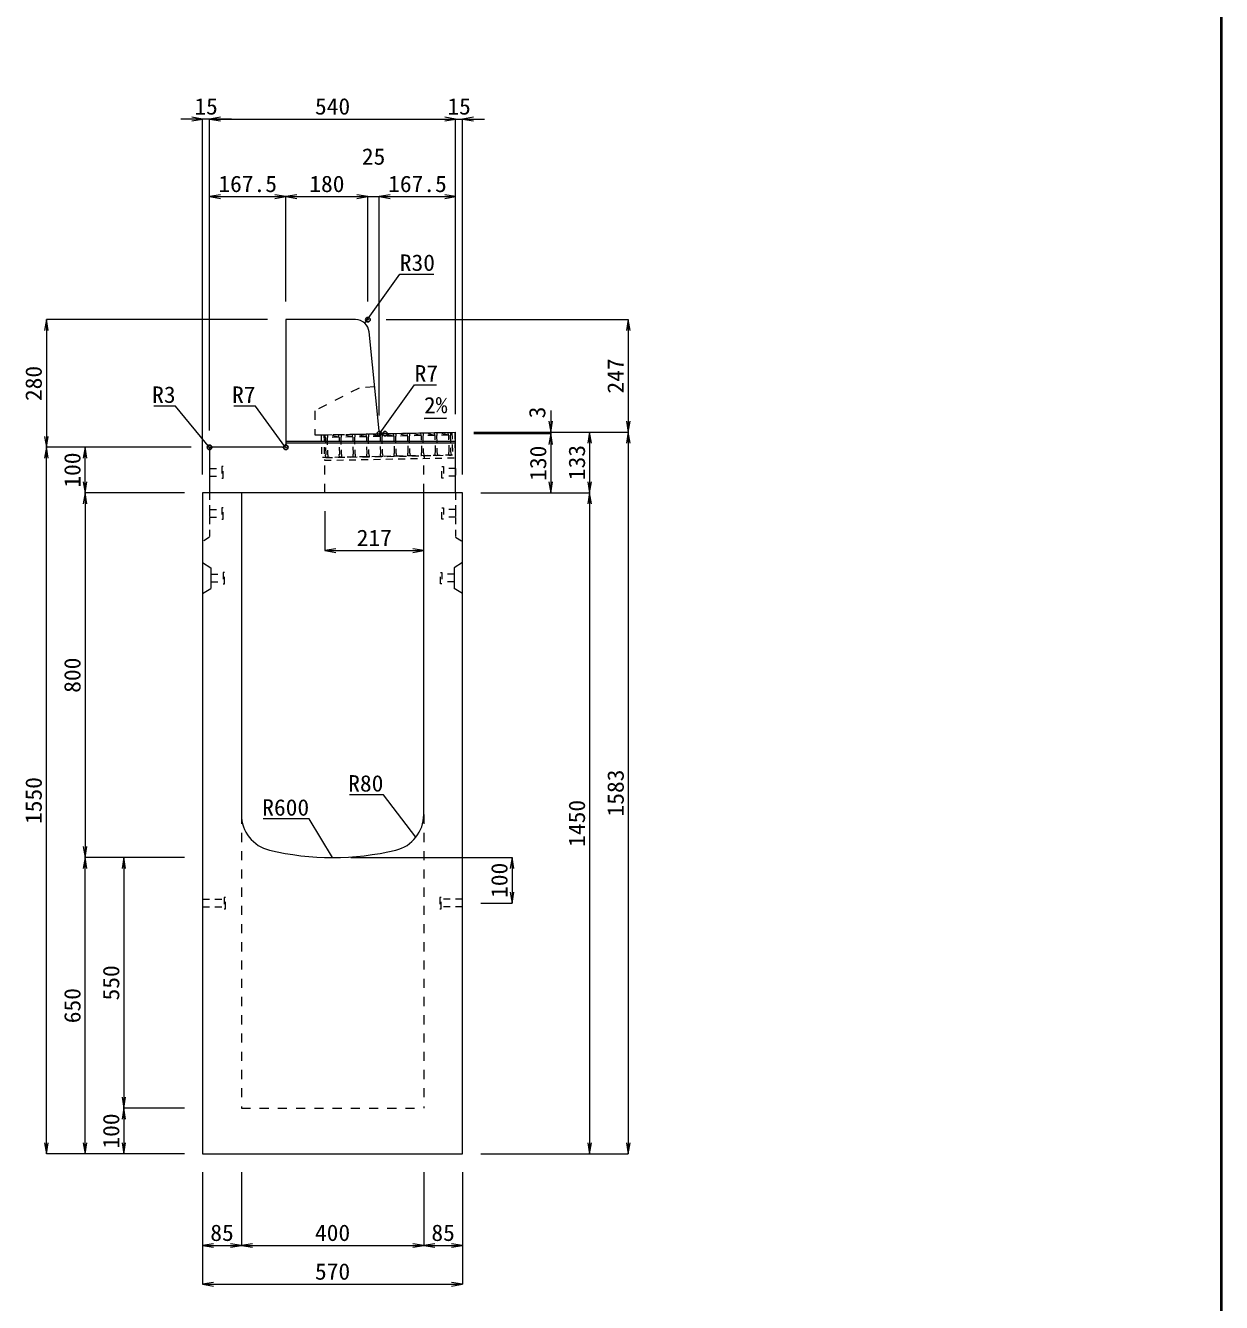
# Model space of a CAD drawing. Units: millimetres at full size; some dimension numbers follow another scale. Extents: x -18734 to 51600, y -18820 to 17820.
# Drawn here: x 48376 to 51000, y 7824 to 10625 of the extents above; entities that cross this region are included whole.
import ezdxf
from ezdxf.enums import TextEntityAlignment as Align

# ---------------------------------------------------------------- set-up
doc = ezdxf.new("R2010")
doc.units = ezdxf.units.MM
doc.header["$LTSCALE"] = 20
doc.header["$PDMODE"] = 32
doc.header["$PDSIZE"] = 10
doc.linetypes.add('USER1', pattern=[2, 1, -1])
doc.linetypes.add('USER2', pattern=[1.35, 0.75, -0.6])
for name, color, linetype, lineweight in [('インサート', 3, 'USER2', 9), ('グレーチング', 7, 'USER2', 5), ('受枠', 3, 'USER2', 9), ('図枠', 7, 'Continuous', 5), ('寸法線', 7, 'Continuous', 13), ('引出線', 4, 'Continuous', 13), ('本体', 2, 'Continuous', 13), ('目地', 132, 'Continuous', 5)]:
    doc.layers.add(name, color=color, linetype=linetype, lineweight=lineweight)
doc.layers.add('作業エリア', color=11, linetype='Continuous')
doc.styles.add('ＭＳ 明朝', font='')
doc.styles.get('ＭＳ 明朝').set_extended_font_data('MS Mincho')

# ---------------------------------------------------------------- blocks, each defined once
blk = doc.blocks.new('open_arrow')
at = {"color": 0, "linetype": 'Continuous', "lineweight": -2}
blk.add_lwpolyline([(7.5, 1.25), (0, 0), (7.5, -1.25)], dxfattribs=at)

msp = doc.modelspace()

# ---------------------------------------------------------------- linework, layer by layer
at = {"layer": 'インサート'}
for p, q in [((48780, 9653.5), (48807, 9653.5)), ((48780, 9653.5), (48780, 9636.5)), ((48810, 9657.5), (48807, 9657.5)), ((48807, 9657.5), (48807, 9632.5)), ((48810, 9632.5), (48810, 9657.5)), ((49290, 9657.5), (49293, 9657.5)), ((49290, 9632.5), (49290, 9657.5)), ((49293, 9657.5), (49293, 9632.5)), ((49320, 9653.5), (49293, 9653.5)), ((49320, 9653.5), (49320, 9636.5)), ((48780, 9636.5), (48807, 9636.5)), ((48807, 9632.5), (48810, 9632.5)), ((49293, 9632.5), (49290, 9632.5)), ((49320, 9636.5), (49293, 9636.5)), ((48780, 9563.5), (48807, 9563.5)), ((48780, 9563.5), (48780, 9546.5)), ((48810, 9567.5), (48807, 9567.5)), ((48807, 9567.5), (48807, 9542.5)), ((48810, 9542.5), (48810, 9567.5)), ((49290, 9567.5), (49293, 9567.5)), ((49290, 9542.5), (49290, 9567.5)), ((49293, 9567.5), (49293, 9542.5)), ((49320, 9563.5), (49293, 9563.5)), ((49320, 9563.5), (49320, 9546.5)), ((48780, 9546.5), (48807, 9546.5)), ((48807, 9542.5), (48810, 9542.5)), ((49293, 9542.5), (49290, 9542.5)), ((49320, 9546.5), (49293, 9546.5)), ((48783.2, 9421.5), (48810.2, 9421.5)), ((48783.2, 9421.5), (48783.2, 9404.5)), ((48813.2, 9425.5), (48810.2, 9425.5)), ((48810.2, 9425.5), (48810.2, 9400.5)), ((48813.2, 9400.5), (48813.2, 9425.5)), ((49286.8, 9425.5), (49289.8, 9425.5)), ((49286.8, 9400.5), (49286.8, 9425.5)), ((49289.8, 9425.5), (49289.8, 9400.5)), ((49316.8, 9421.5), (49289.8, 9421.5)), ((49316.8, 9421.5), (49316.8, 9404.5)), ((48783.2, 9404.5), (48810.2, 9404.5)), ((48810.2, 9400.5), (48813.2, 9400.5)), ((49289.8, 9400.5), (49286.8, 9400.5)), ((49316.8, 9404.5), (49289.8, 9404.5)), ((48815, 8712.5), (48812, 8712.5)), ((48812, 8712.5), (48812, 8687.5)), ((48815, 8687.5), (48815, 8712.5)), ((49288, 8712.5), (49285, 8712.5)), ((49285, 8712.5), (49285, 8687.5)), ((49288, 8687.5), (49288, 8712.5)), ((48765, 8708.5), (48812, 8708.5)), ((48765, 8708.5), (48765, 8691.5)), ((48765, 8691.5), (48812, 8691.5)), ((48812, 8687.5), (48815, 8687.5)), ((49285, 8687.5), (49288, 8687.5)), ((49335, 8708.5), (49288, 8708.5)), ((49335, 8691.5), (49288, 8691.5)), ((49335, 8691.5), (49335, 8708.5))]:
    msp.add_line(p, q, dxfattribs=at)
at = {"layer": 'グレーチング'}
for p, q in [((49033.97, 9727.46), (49308.92, 9732.79)), ((49064.08, 9722.05), (49038.97, 9727.56)), ((49064.08, 9722.05), (49039.08, 9721.56)), ((49094.07, 9722.63), (49068.96, 9728.14)), ((49094.07, 9722.63), (49069.08, 9722.14)), ((49124.07, 9723.21), (49098.96, 9728.72)), ((49124.07, 9723.21), (49099.07, 9722.72)), ((49154.06, 9723.79), (49128.95, 9729.3)), ((49154.06, 9723.79), (49129.07, 9723.3)), ((49184.06, 9724.37), (49158.95, 9729.88)), ((49184.06, 9724.37), (49159.06, 9723.88)), ((49214.05, 9724.95), (49188.94, 9730.46)), ((49214.05, 9724.95), (49189.06, 9724.46)), ((49244.05, 9725.53), (49218.93, 9731.04)), ((49244.05, 9725.53), (49219.05, 9725.05)), ((49274.04, 9726.11), (49248.93, 9731.62)), ((49274.04, 9726.11), (49249.05, 9725.63)), ((49304.04, 9726.69), (49278.92, 9732.2)), ((49304.04, 9726.69), (49279.04, 9726.21)), ((49034.94, 9677.47), (49309.89, 9682.79))]:
    msp.add_line(p, q, dxfattribs=at)
for points in [[(49033.97, 9727.46), (49038.97, 9727.56), (49039.08, 9721.56), (49038.1, 9720.54), (49038.8, 9684.55), (49039.82, 9683.57), (49039.94, 9677.57), (49034.94, 9677.47), (49034.82, 9683.47), (49035.8, 9684.49), (49035.1, 9720.48), (49034.09, 9721.47)], [(49068.8, 9685.13), (49069.81, 9684.15), (49069.93, 9678.15), (49064.93, 9678.05), (49064.82, 9684.05), (49065.8, 9685.07), (49065.1, 9721.07), (49064.08, 9722.05), (49063.96, 9728.04), (49068.96, 9728.14), (49069.08, 9722.14), (49068.1, 9721.12)], [(49098.79, 9685.71), (49099.81, 9684.73), (49099.92, 9678.73), (49094.93, 9678.63), (49094.81, 9684.63), (49095.79, 9685.65), (49095.09, 9721.65), (49094.07, 9722.63), (49093.96, 9728.62), (49098.96, 9728.72), (49099.07, 9722.72), (49098.09, 9721.7)], [(49128.78, 9686.29), (49129.8, 9685.31), (49129.92, 9679.31), (49124.92, 9679.21), (49124.8, 9685.21), (49125.78, 9686.23), (49125.09, 9722.23), (49124.07, 9723.21), (49123.95, 9729.21), (49128.95, 9729.3), (49129.07, 9723.3), (49128.09, 9722.28)], [(49158.78, 9686.87), (49159.8, 9685.89), (49159.91, 9679.89), (49154.91, 9679.8), (49154.8, 9685.79), (49155.78, 9686.81), (49155.08, 9722.81), (49154.06, 9723.79), (49153.95, 9729.79), (49158.95, 9729.88), (49159.06, 9723.88), (49158.08, 9722.86)], [(49185.77, 9687.39), (49185.08, 9723.39), (49184.06, 9724.37), (49183.94, 9730.37), (49188.94, 9730.46), (49189.06, 9724.46), (49188.08, 9723.45), (49188.77, 9687.45), (49189.79, 9686.47), (49189.91, 9680.47), (49184.91, 9680.38), (49184.79, 9686.37)], [(49215.77, 9687.97), (49215.07, 9723.97), (49214.05, 9724.95), (49213.94, 9730.95), (49218.93, 9731.04), (49219.05, 9725.05), (49218.07, 9724.03), (49218.77, 9688.03), (49219.79, 9687.05), (49219.9, 9681.05), (49214.9, 9680.96), (49214.79, 9686.96)], [(49249.05, 9725.63), (49248.06, 9724.61), (49248.76, 9688.61), (49249.78, 9687.63), (49249.9, 9681.63), (49244.9, 9681.54), (49244.78, 9687.54), (49245.76, 9688.56), (49245.07, 9724.55), (49244.05, 9725.53), (49243.93, 9731.53), (49248.93, 9731.62)], [(49279.04, 9726.21), (49278.06, 9725.19), (49278.76, 9689.19), (49279.78, 9688.21), (49279.89, 9682.21), (49274.89, 9682.12), (49274.78, 9688.12), (49275.76, 9689.14), (49275.06, 9725.13), (49274.04, 9726.11), (49273.92, 9732.11), (49278.92, 9732.2)], [(49304.89, 9682.7), (49304.77, 9688.7), (49305.75, 9689.72), (49305.05, 9725.71), (49304.04, 9726.69), (49303.92, 9732.69), (49308.92, 9732.79), (49309.03, 9726.79), (49308.05, 9725.77), (49308.75, 9689.77), (49309.77, 9688.79), (49309.89, 9682.79)]]:
    msp.add_lwpolyline(points, close=True, dxfattribs=at)
at = {"layer": '作業エリア'}
for p in [(49127.5, 9980), (49152.5, 9730), (49165, 9730), (48780, 9700), (48947.5, 9700)]:
    msp.add_point(p, dxfattribs=at)
at = {"layer": '受枠'}
for p, q in [((49024.97, 9727.29), (49317.92, 9732.96)), ((49024.97, 9727.29), (49025.94, 9677.3)), ((49030.97, 9727.41), (49032.05, 9671.42)), ((49311.92, 9732.84), (49312.89, 9682.85)), ((49317.92, 9732.96), (49319, 9676.97)), ((49312.89, 9682.85), (49025.94, 9677.3)), ((49032.05, 9671.42), (49319, 9676.97))]:
    msp.add_line(p, q, dxfattribs=at)
at = {"layer": '受枠', "linetype": 'Continuous'}
msp.add_line((49250.9, 9681.65), (49251.01, 9675.65), dxfattribs=at)
at = {"layer": '図枠', "lineweight": 40}
msp.add_line((51000, 600), (51000, 17220), dxfattribs=at)
at = {"layer": '寸法線'}
for p, q in [((48828, 10419.95), (48717, 10419.95)), ((48765, 9640), (48765, 10419.95)), ((48780, 10419.95), (49320, 10419.95)), ((48780, 9737), (48780, 10419.95)), ((48780, 9737), (48780, 10419.95)), ((49272, 10419.95), (49383, 10419.95)), ((49320, 9773), (49320, 10419.95)), ((49320, 9773), (49320, 10419.95)), ((49335, 9640), (49335, 10419.95)), ((48780, 10249.95), (48947.5, 10249.95)), ((48780, 9737), (48780, 10249.95)), ((48947.5, 10020), (48947.5, 10249.95)), ((48947.5, 10249.95), (49127.5, 10249.95)), ((48947.5, 10020), (48947.5, 10249.95)), ((49079.5, 10249.95), (49200.5, 10249.95)), ((49127.5, 10020), (49127.5, 10249.95)), ((49127.5, 10020), (49127.5, 10249.95)), ((49152.5, 9770), (49152.5, 10249.95)), ((49152.5, 10249.95), (49320, 10249.95)), ((49152.5, 9770), (49152.5, 10249.95)), ((49320, 9773), (49320, 10249.95)), ((48422.06, 9980), (48422.06, 9700)), ((48907.5, 9980), (48422.06, 9980)), ((49167.5, 9980), (49698.78, 9980)), ((49698.78, 9980), (49698.78, 9733)), ((49528.78, 9781), (49528.78, 9682)), ((49360, 9733), (49528.78, 9733)), ((49360, 9733), (49613.78, 9733)), ((49360, 9733), (49698.78, 9733)), ((49360, 9733), (49698.78, 9733)), ((49360, 9730), (49528.78, 9730)), ((49360, 9730), (49528.78, 9730)), ((49528.78, 9730), (49528.78, 9600)), ((49613.78, 9733), (49613.78, 9600)), ((49698.78, 9733), (49698.78, 8150)), ((48740, 9700), (48422.06, 9700)), ((48422.06, 8150), (48422.06, 9700)), ((48740, 9700), (48422.06, 9700)), ((48507.06, 9600), (48507.06, 9700)), ((48740, 9700), (48507.06, 9700)), ((48507.06, 9600), (48507.06, 8800)), ((48725, 9600), (48507.06, 9600)), ((48725, 9600), (48507.06, 9600)), ((49375, 9600), (49528.78, 9600)), ((49375, 9600), (49613.78, 9600)), ((49375, 9600), (49613.78, 9600)), ((49613.78, 9600), (49613.78, 8150)), ((49033, 9560), (49033, 9473.33)), ((49033, 9473.33), (49250, 9473.33)), ((48725, 8800), (48507.06, 8800)), ((48507.06, 8150), (48507.06, 8800)), ((48725, 8800), (48507.06, 8800)), ((48592.06, 8800), (48592.06, 8250)), ((48725, 8800), (48592.06, 8800)), ((49090, 8800), (49443.78, 8800)), ((49443.78, 8800), (49443.78, 8700)), ((49375, 8700), (49443.78, 8700)), ((48725, 8250), (48592.06, 8250)), ((48592.06, 8250), (48592.06, 8150)), ((48725, 8250), (48592.06, 8250)), ((48725, 8150), (48422.06, 8150)), ((48725, 8150), (48507.06, 8150)), ((48725, 8150), (48592.06, 8150)), ((49375, 8150), (49613.78, 8150)), ((49375, 8150), (49698.78, 8150)), ((48765, 8110), (48765, 7948.84)), ((48765, 8110), (48765, 7863.84)), ((48850, 8110), (48850, 7948.84)), ((48850, 8110), (48850, 7948.84)), ((49250, 8110), (49250, 7948.84)), ((49250, 8110), (49250, 7948.84)), ((49335, 8110), (49335, 7948.84)), ((49335, 8110), (49335, 7863.84)), ((48765, 7948.84), (48850, 7948.84)), ((48850, 7948.84), (49250, 7948.84)), ((49250, 7948.84), (49335, 7948.84)), ((48765, 7863.84), (49335, 7863.84))]:
    msp.add_line(p, q, dxfattribs=at)
at = {"layer": '引出線'}
for points in [[(49120.48, 9972.24), (49197.4, 10079.93), (49272.08, 10079.93)], [(49154.14, 9731.81), (49230, 9837.02), (49277.93, 9837.02)], [(48780.88, 9699.12), (48705.62, 9790.3), (48657.89, 9790.3)], [(48945.45, 9702.05), (48880.97, 9790.3), (48833.04, 9790.3)], [(49251.14, 9763.26), (49299.85, 9764.23), (49251.11, 9763.26)], [(49232.76, 8844.42), (49161.5, 8937.53), (49086.83, 8937.53)], [(49050, 8800), (48998.63, 8884.75), (48897.63, 8884.75)]]:
    msp.add_lwpolyline(points, dxfattribs=at)
at = {"layer": '本体'}
for p, q in [((48947.5, 9980), (48947.5, 9707)), ((49100.35, 9980), (48947.5, 9980)), ((49151.87, 9736.3), (49130.2, 9952.99)), ((49165, 9730), (49158.83, 9730)), ((49165, 9730), (49320, 9733)), ((49320, 9600), (49320, 9733)), ((48780, 9697), (48780, 9600)), ((48940.5, 9700), (48783, 9700)), ((48765, 9600), (48765, 8150)), ((48850, 9600), (48765, 9600)), ((49320, 9600), (48780, 9600)), ((48850, 9600), (48850, 8894.04)), ((49250, 8894.04), (49250, 9600)), ((49335, 9600), (49250, 9600)), ((49335, 8150), (49335, 9600)), ((48765, 8150), (49335, 8150))]:
    msp.add_line(p, q, dxfattribs=at)
at = {"layer": '本体', "linetype": 'USER1'}
for p, q in [((49142.2, 9833), (49108, 9830)), ((49108, 9830), (49011, 9780)), ((49011, 9780), (49011, 9727.02)), ((49011, 9727.02), (49165, 9730)), ((49033, 9600), (49033, 9677.44)), ((49250, 9600), (49250, 9681.64))]:
    msp.add_line(p, q, dxfattribs=at)
at = {"layer": '本体', "linetype": 'USER2', "lineweight": 9}
for p, q in [((48780, 9600), (48780, 9503)), ((49320, 9600), (49320, 9503)), ((48780, 9503), (48765, 9493.5)), ((49320, 9503), (49335, 9493.5))]:
    msp.add_line(p, q, dxfattribs=at)
at = {"layer": '本体', "lineweight": 9}
for p, q in [((48765, 9447), (48783.2, 9435.5)), ((49335, 9447), (49316.8, 9435.5)), ((48783.2, 9435.5), (48783.2, 9390.5)), ((49316.8, 9435.5), (49316.8, 9390.5)), ((48765, 9379), (48783.2, 9390.5)), ((49335, 9379), (49316.8, 9390.5))]:
    msp.add_line(p, q, dxfattribs=at)
at = {"layer": '本体', "linetype": 'USER1', "lineweight": 15}
for p, q in [((48850, 8894.04), (48850, 8250)), ((49250, 8894.04), (49250, 8250)), ((48850, 8250), (49250, 8250))]:
    msp.add_line(p, q, dxfattribs=at)
at = {"layer": '本体'}
for centre, radius, start, end in [((49100.35, 9950), 30, 5.71059, 90), ((49158.83, 9737), 7, 185.71059, 270), ((48783, 9697), 3, 90, 180), ((48940.5, 9707), 7, 270, 0), ((48930, 8894.04), 80, 180, 256.65764), ((49170, 8894.04), 80, 283.34236, 0), ((49050, 9400), 600, 256.65764, 283.34236)]:
    msp.add_arc(centre, radius, start, end, dxfattribs=at)
at = {"layer": '目地'}
for p, q in [((49320, 9713), (48947.5, 9713)), ((49320, 9709), (48947.5, 9709))]:
    msp.add_line(p, q, dxfattribs=at)

# ---------------------------------------------------------------- block references
at = {"layer": '寸法線', "xscale": 3.2, "yscale": 3.2}
for p, rotation in [((48765, 10419.95), 180), ((49320, 10419.95), 180), ((49320, 10419.95), 180), ((48947.5, 10249.95), 180), ((49127.5, 10249.95), 180), ((49127.5, 10249.95), 180), ((49320, 10249.95), 180), ((48422.06, 9980), 270), ((49698.78, 9980), 270), ((49528.78, 9733), 90), ((49698.78, 9733), 90), ((48422.06, 9700), 90), ((49528.78, 9730), 270), ((49528.78, 9730), 270), ((49613.78, 9733), 270), ((49698.78, 9733), 270), ((48422.06, 9700), 270), ((48507.06, 9700), 270), ((48507.06, 9600), 90), ((49528.78, 9600), 90), ((49613.78, 9600), 90), ((48507.06, 9600), 270), ((49613.78, 9600), 270), ((49250, 9473.33), 180), ((48507.06, 8800), 90), ((48507.06, 8800), 270), ((48592.06, 8800), 270), ((49443.78, 8800), 270), ((49443.78, 8700), 90), ((48592.06, 8250), 90), ((48592.06, 8250), 270), ((48422.06, 8150), 90), ((48507.06, 8150), 90), ((48592.06, 8150), 90), ((49613.78, 8150), 90), ((49698.78, 8150), 90), ((48850, 7948.84), 180), ((49250, 7948.84), 180), ((49335, 7948.84), 180), ((49335, 7863.84), 180)]:
    msp.add_blockref('open_arrow', p, dxfattribs=dict(at, rotation=rotation))
for p in [(48780, 10419.95), (48780, 10419.95), (49335, 10419.95), (48780, 10249.95), (48947.5, 10249.95), (49152.5, 10249.95), (49152.5, 10249.95), (49033, 9473.33), (48765, 7948.84), (48850, 7948.84), (49250, 7948.84), (48765, 7863.84)]:
    msp.add_blockref('open_arrow', p, dxfattribs=at)
at = {"layer": '引出線', "xscale": 0.0533, "yscale": 0.0533}
for p, rotation in [((49120.48, 9972.24), 54.5), ((49251.14, 9763.26), 1.1), ((49154.14, 9731.81), 54.2), ((48780.88, 9699.12), 129.5), ((48945.45, 9702.05), 126.2), ((49232.76, 8844.42), 127.4), ((49050, 8800), 121.2)]:
    msp.add_blockref('open_arrow', p, dxfattribs=dict(at, rotation=rotation))

# ---------------------------------------------------------------- texts
at = {"layer": '寸法線', "style": 'ＭＳ 明朝', "width": 1.05}
for s, p in [('15', (48772.5, 10447.95)), ('540', (49050, 10447.95)), ('15', (49327.5, 10447.95)), ('25', (49140, 10337.95)), ('167.5', (48863.75, 10277.95)), ('180', (49037.5, 10277.95)), ('167.5', (49236.25, 10277.95)), ('217', (49141.5, 9501.33)), ('85', (48807.5, 7976.84)), ('400', (49050, 7976.84)), ('85', (49292.5, 7976.84)), ('570', (49050, 7891.84))]:
    msp.add_text(s, height=36.03, dxfattribs=at).set_placement(p, align=Align.MIDDLE_CENTER)
for s, p in [('247', (49670.78, 9856.5)), ('280', (48394.06, 9840)), ('3', (49498.78, 9776.34)), ('130', (49500.78, 9665)), ('133', (49585.78, 9666.5)), ('100', (48479.06, 9650)), ('800', (48479.06, 9200)), ('1550', (48394.06, 8925)), ('1583', (49670.78, 8941.5)), ('1450', (49585.78, 8875)), ('100', (49415.78, 8750)), ('550', (48564.06, 8525)), ('650', (48479.06, 8475)), ('100', (48564.06, 8200))]:
    msp.add_text(s, height=36.03, rotation=90, dxfattribs=at).set_placement(p, align=Align.MIDDLE_CENTER)
at = {"layer": '引出線', "style": 'ＭＳ 明朝', "width": 1.05}
for s, p in [('R30', (49197.4, 10123.13)), ('R7', (49230, 9880.22))]:
    msp.add_text(s, height=36.03, dxfattribs=at).set_placement(p, align=Align.TOP_LEFT)
for s, p in [('R3', (48705.62, 9833.5)), ('R7', (48880.97, 9833.5)), ('R80', (49161.5, 8980.73)), ('R600', (48998.63, 8927.95))]:
    msp.add_text(s, height=36.03, dxfattribs=at).set_placement(p, align=Align.TOP_RIGHT)
msp.add_text('2%', height=36.03, rotation=1.146, dxfattribs=at).set_placement((49250.17, 9810.15), align=Align.TOP_LEFT)

doc.saveas('drawing.dxf')
